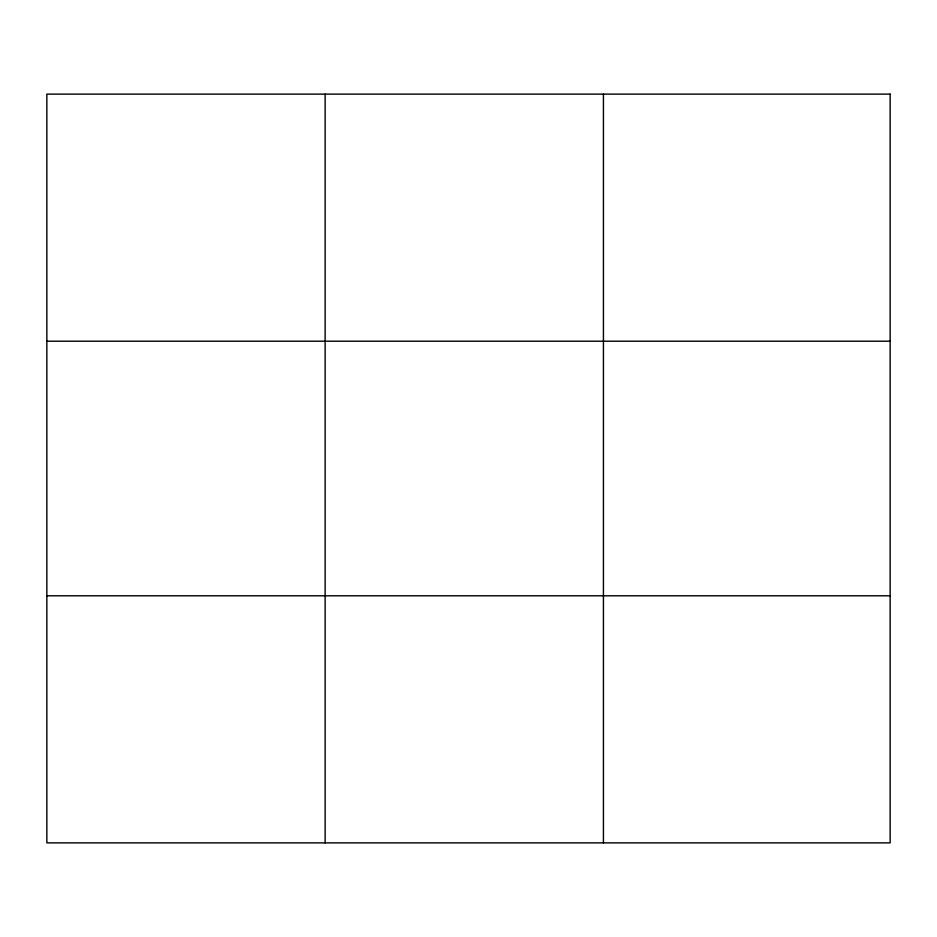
<?xml version="1.0" encoding="UTF-8"?>
<svg xmlns="http://www.w3.org/2000/svg" width="937" height="937" viewBox="0 0 937 937"><rect width="100%" height="100%" fill="white"/><g stroke="black" fill="none" stroke-linecap="round" stroke-linejoin="round"><path stroke-width="1.41" d="M325.139 842.878L325.139 94.122M603.428 842.878L603.428 94.122M46.85 341.209L890.15 341.209M46.85 595.791L890.15 595.791M890.15 94.122L890.15 842.878L46.85 842.878L46.85 94.122L890.15 94.122"/></g></svg>
